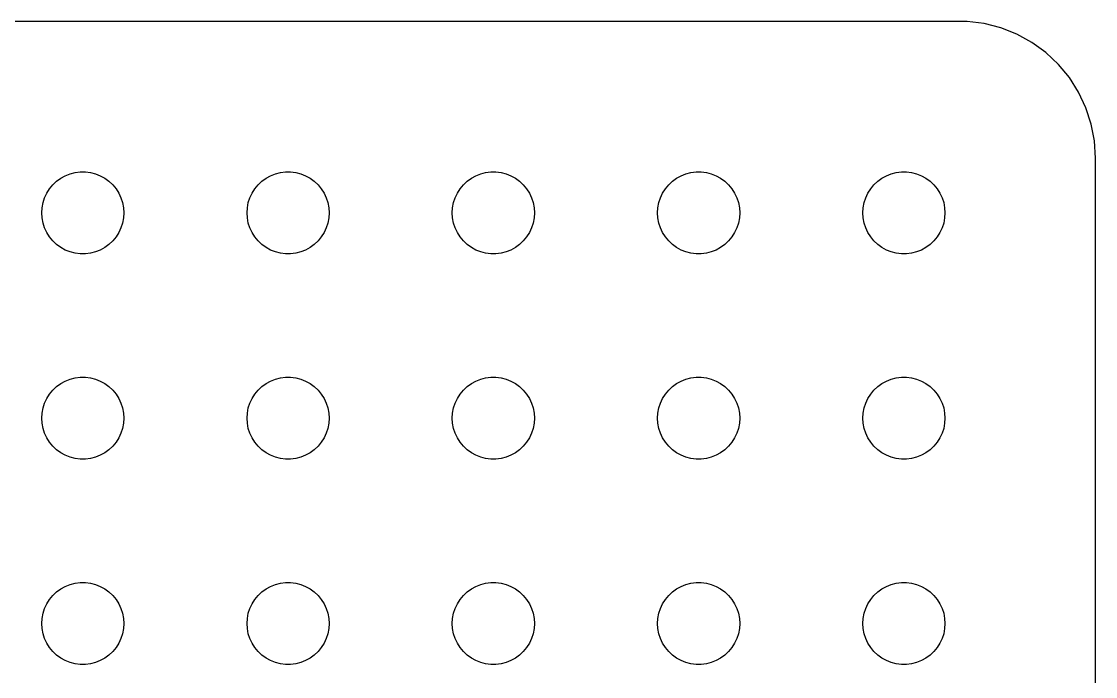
# Model space of a CAD drawing. Header units: metres. Extents: x -37 to 37, y 32 to 130.
# Drawn here: x -2.24 to 37, y 52.06 to 75.99 of the extents above; entities that cross this region are included whole.
import ezdxf

# ---------------------------------------------------------------- set-up
doc = ezdxf.new("R2010")
doc.units = ezdxf.units.M

msp = doc.modelspace()

# ---------------------------------------------------------------- linework, layer by layer
for p, q in [((32.3139, 75.9901), (-32.3139, 75.9901)), ((32.9369, 75.9114), (32.3139, 75.9901)), ((33.5451, 75.7553), (32.9369, 75.9114)), ((34.1289, 75.5241), (33.5451, 75.7553)), ((34.6791, 75.2216), (34.1289, 75.5241)), ((35.1871, 74.8526), (34.6791, 75.2216)), ((35.6448, 74.4227), (35.1871, 74.8526)), ((36.0451, 73.9389), (35.6448, 74.4227)), ((36.3815, 73.4088), (36.0451, 73.9389)), ((36.6489, 72.8406), (36.3815, 73.4088)), ((36.8429, 72.2434), (36.6489, 72.8406)), ((36.9606, 71.6267), (36.8429, 72.2434)), ((37, 71), (36.9606, 71.6267)), ((37, 37), (37, 71)), ((-0.956131, 70.1558), (-0.803726, 70.2665)), ((-0.803726, 70.2665), (-0.638657, 70.3572)), ((-0.638657, 70.3572), (-0.463516, 70.4266)), ((-0.463516, 70.4266), (-0.281067, 70.4734)), ((-0.281067, 70.4734), (-0.094177, 70.497)), ((-0.094177, 70.497), (0.094177, 70.497)), ((0.094177, 70.497), (0.281067, 70.4734)), ((0.281067, 70.4734), (0.463516, 70.4266)), ((0.463516, 70.4266), (0.638657, 70.3572)), ((0.638657, 70.3572), (0.803726, 70.2665)), ((0.803726, 70.2665), (0.956131, 70.1558)), ((6.54385, 70.1558), (6.69626, 70.2665)), ((6.69626, 70.2665), (6.86133, 70.3572)), ((6.86133, 70.3572), (7.03647, 70.4266)), ((7.03647, 70.4266), (7.21892, 70.4734)), ((7.21892, 70.4734), (7.40581, 70.497)), ((7.40581, 70.497), (7.59418, 70.497)), ((7.59418, 70.497), (7.78107, 70.4734)), ((7.78107, 70.4734), (7.96352, 70.4266)), ((7.96352, 70.4266), (8.13866, 70.3572)), ((8.13866, 70.3572), (8.30373, 70.2665)), ((8.30373, 70.2665), (8.45613, 70.1558)), ((14.0439, 70.1558), (14.1963, 70.2665)), ((14.1963, 70.2665), (14.3613, 70.3572)), ((14.3613, 70.3572), (14.5365, 70.4266)), ((14.5365, 70.4266), (14.7189, 70.4734)), ((14.7189, 70.4734), (14.9058, 70.497)), ((14.9058, 70.497), (15.0942, 70.497)), ((15.0942, 70.497), (15.2811, 70.4734)), ((15.2811, 70.4734), (15.4635, 70.4266)), ((15.4635, 70.4266), (15.6387, 70.3572)), ((15.6387, 70.3572), (15.8037, 70.2665)), ((15.8037, 70.2665), (15.9561, 70.1558)), ((21.5439, 70.1558), (21.6963, 70.2665)), ((21.6963, 70.2665), (21.8613, 70.3572)), ((21.8613, 70.3572), (22.0365, 70.4266)), ((22.0365, 70.4266), (22.2189, 70.4734)), ((22.2189, 70.4734), (22.4058, 70.497)), ((22.4058, 70.497), (22.5942, 70.497)), ((22.5942, 70.497), (22.7811, 70.4734)), ((22.7811, 70.4734), (22.9635, 70.4266)), ((22.9635, 70.4266), (23.1387, 70.3572)), ((23.1387, 70.3572), (23.3037, 70.2665)), ((23.3037, 70.2665), (23.4561, 70.1558)), ((29.0439, 70.1558), (29.1963, 70.2665)), ((29.1963, 70.2665), (29.3613, 70.3572)), ((29.3613, 70.3572), (29.5365, 70.4266)), ((29.5365, 70.4266), (29.7189, 70.4734)), ((29.7189, 70.4734), (29.9058, 70.497)), ((29.9058, 70.497), (30.0942, 70.497)), ((30.0942, 70.497), (30.2811, 70.4734)), ((30.2811, 70.4734), (30.4635, 70.4266)), ((30.4635, 70.4266), (30.6387, 70.3572)), ((30.6387, 70.3572), (30.8037, 70.2665)), ((30.8037, 70.2665), (30.9561, 70.1558)), ((-1.31445, 69.7226), (-1.21352, 69.8817)), ((-1.21352, 69.8817), (-1.09344, 70.0268)), ((-1.09344, 70.0268), (-0.956131, 70.1558)), ((0.956131, 70.1558), (1.09344, 70.0268)), ((1.09344, 70.0268), (1.21352, 69.8817)), ((1.21352, 69.8817), (1.31445, 69.7226)), ((6.18553, 69.7226), (6.28647, 69.8817)), ((6.28647, 69.8817), (6.40654, 70.0268)), ((6.40654, 70.0268), (6.54385, 70.1558)), ((8.45613, 70.1558), (8.59344, 70.0268)), ((8.59344, 70.0268), (8.71352, 69.8817)), ((8.71352, 69.8817), (8.81445, 69.7226)), ((13.6855, 69.7226), (13.7865, 69.8817)), ((13.7865, 69.8817), (13.9065, 70.0268)), ((13.9065, 70.0268), (14.0439, 70.1558)), ((15.9561, 70.1558), (16.0934, 70.0268)), ((16.0934, 70.0268), (16.2135, 69.8817)), ((16.2135, 69.8817), (16.3145, 69.7226)), ((21.1855, 69.7226), (21.2865, 69.8817)), ((21.2865, 69.8817), (21.4065, 70.0268)), ((21.4065, 70.0268), (21.5439, 70.1558)), ((23.4561, 70.1558), (23.5934, 70.0268)), ((23.5934, 70.0268), (23.7135, 69.8817)), ((23.7135, 69.8817), (23.8145, 69.7226)), ((28.6855, 69.7226), (28.7865, 69.8817)), ((28.7865, 69.8817), (28.9065, 70.0268)), ((28.9065, 70.0268), (29.0439, 70.1558)), ((30.9561, 70.1558), (31.0934, 70.0268)), ((31.0934, 70.0268), (31.2135, 69.8817)), ((31.2135, 69.8817), (31.3145, 69.7226)), ((-1.45287, 69.373), (-1.39465, 69.5522)), ((-1.39465, 69.5522), (-1.31445, 69.7226)), ((1.31445, 69.7226), (1.39465, 69.5522)), ((1.39465, 69.5522), (1.45287, 69.373)), ((6.04712, 69.373), (6.10533, 69.5522)), ((6.10533, 69.5522), (6.18553, 69.7226)), ((8.81445, 69.7226), (8.89465, 69.5522)), ((8.89465, 69.5522), (8.95287, 69.373)), ((13.5471, 69.373), (13.6053, 69.5522)), ((13.6053, 69.5522), (13.6855, 69.7226)), ((16.3145, 69.7226), (16.3947, 69.5522)), ((16.3947, 69.5522), (16.4529, 69.373)), ((21.0471, 69.373), (21.1053, 69.5522)), ((21.1053, 69.5522), (21.1855, 69.7226)), ((23.8145, 69.7226), (23.8947, 69.5522)), ((23.8947, 69.5522), (23.9529, 69.373)), ((28.5471, 69.373), (28.6053, 69.5522)), ((28.6053, 69.5522), (28.6855, 69.7226)), ((31.3145, 69.7226), (31.3947, 69.5522)), ((31.3947, 69.5522), (31.4529, 69.373)), ((-1.5, 69), (-1.48816, 69.188)), ((-1.48816, 69.188), (-1.45287, 69.373)), ((1.45287, 69.373), (1.48816, 69.188)), ((1.48816, 69.188), (1.5, 69)), ((6, 69), (6.01183, 69.188)), ((6.01183, 69.188), (6.04712, 69.373)), ((8.95287, 69.373), (8.98816, 69.188)), ((8.98816, 69.188), (9, 69)), ((13.5, 69), (13.5118, 69.188)), ((13.5118, 69.188), (13.5471, 69.373)), ((16.4529, 69.373), (16.4882, 69.188)), ((16.4882, 69.188), (16.5, 69)), ((21, 69), (21.0118, 69.188)), ((21.0118, 69.188), (21.0471, 69.373)), ((23.9529, 69.373), (23.9882, 69.188)), ((23.9882, 69.188), (24, 69)), ((28.5, 69), (28.5118, 69.188)), ((28.5118, 69.188), (28.5471, 69.373)), ((31.4529, 69.373), (31.4882, 69.188)), ((31.4882, 69.188), (31.5, 69)), ((-1.48816, 68.812), (-1.5, 69)), ((-1.45287, 68.627), (-1.48816, 68.812)), ((1.48816, 68.812), (1.45287, 68.627)), ((1.5, 69), (1.48816, 68.812)), ((6.01183, 68.812), (6, 69)), ((6.04712, 68.627), (6.01183, 68.812)), ((8.98816, 68.812), (8.95287, 68.627)), ((9, 69), (8.98816, 68.812)), ((13.5118, 68.812), (13.5, 69)), ((13.5471, 68.627), (13.5118, 68.812)), ((16.4882, 68.812), (16.4529, 68.627)), ((16.5, 69), (16.4882, 68.812)), ((21.0118, 68.812), (21, 69)), ((21.0471, 68.627), (21.0118, 68.812)), ((23.9882, 68.812), (23.9529, 68.627)), ((24, 69), (23.9882, 68.812)), ((28.5118, 68.812), (28.5, 69)), ((28.5471, 68.627), (28.5118, 68.812)), ((31.4882, 68.812), (31.4529, 68.627)), ((31.5, 69), (31.4882, 68.812)), ((-1.39465, 68.4478), (-1.45287, 68.627)), ((-1.31445, 68.2774), (-1.39465, 68.4478)), ((1.39465, 68.4478), (1.31445, 68.2774)), ((1.45287, 68.627), (1.39465, 68.4478)), ((6.10533, 68.4478), (6.04712, 68.627)), ((6.18553, 68.2774), (6.10533, 68.4478)), ((8.89465, 68.4478), (8.81445, 68.2774)), ((8.95287, 68.627), (8.89465, 68.4478)), ((13.6053, 68.4478), (13.5471, 68.627)), ((13.6855, 68.2774), (13.6053, 68.4478)), ((16.3947, 68.4478), (16.3145, 68.2774)), ((16.4529, 68.627), (16.3947, 68.4478)), ((21.1053, 68.4478), (21.0471, 68.627)), ((21.1855, 68.2774), (21.1053, 68.4478)), ((23.8947, 68.4478), (23.8145, 68.2774)), ((23.9529, 68.627), (23.8947, 68.4478)), ((28.6053, 68.4478), (28.5471, 68.627)), ((28.6855, 68.2774), (28.6053, 68.4478)), ((31.3947, 68.4478), (31.3145, 68.2774)), ((31.4529, 68.627), (31.3947, 68.4478)), ((-1.21352, 68.1183), (-1.31445, 68.2774)), ((-1.09344, 67.9732), (-1.21352, 68.1183)), ((-0.956131, 67.8442), (-1.09344, 67.9732)), ((1.09344, 67.9732), (0.956131, 67.8442)), ((1.21352, 68.1183), (1.09344, 67.9732)), ((1.31445, 68.2774), (1.21352, 68.1183)), ((6.28647, 68.1183), (6.18553, 68.2774)), ((6.40654, 67.9732), (6.28647, 68.1183)), ((6.54385, 67.8442), (6.40654, 67.9732)), ((8.59344, 67.9732), (8.45613, 67.8442)), ((8.71352, 68.1183), (8.59344, 67.9732)), ((8.81445, 68.2774), (8.71352, 68.1183)), ((13.7865, 68.1183), (13.6855, 68.2774)), ((13.9065, 67.9732), (13.7865, 68.1183)), ((14.0439, 67.8442), (13.9065, 67.9732)), ((16.0934, 67.9732), (15.9561, 67.8442)), ((16.2135, 68.1183), (16.0934, 67.9732)), ((16.3145, 68.2774), (16.2135, 68.1183)), ((21.2865, 68.1183), (21.1855, 68.2774)), ((21.4065, 67.9732), (21.2865, 68.1183)), ((21.5439, 67.8442), (21.4065, 67.9732)), ((23.5934, 67.9732), (23.4561, 67.8442)), ((23.7135, 68.1183), (23.5934, 67.9732)), ((23.8145, 68.2774), (23.7135, 68.1183)), ((28.7865, 68.1183), (28.6855, 68.2774)), ((28.9065, 67.9732), (28.7865, 68.1183)), ((29.0439, 67.8442), (28.9065, 67.9732)), ((31.0934, 67.9732), (30.9561, 67.8442)), ((31.2135, 68.1183), (31.0934, 67.9732)), ((31.3145, 68.2774), (31.2135, 68.1183)), ((-0.803726, 67.7335), (-0.956131, 67.8442)), ((-0.638657, 67.6427), (-0.803726, 67.7335)), ((-0.463516, 67.5734), (-0.638657, 67.6427)), ((-0.281067, 67.5266), (-0.463516, 67.5734)), ((-0.094177, 67.5029), (-0.281067, 67.5266)), ((0.094177, 67.5029), (-0.094177, 67.5029)), ((0.281067, 67.5266), (0.094177, 67.5029)), ((0.463516, 67.5734), (0.281067, 67.5266)), ((0.638657, 67.6427), (0.463516, 67.5734)), ((0.803726, 67.7335), (0.638657, 67.6427)), ((0.956131, 67.8442), (0.803726, 67.7335)), ((6.69626, 67.7335), (6.54385, 67.8442)), ((6.86133, 67.6427), (6.69626, 67.7335)), ((7.03647, 67.5734), (6.86133, 67.6427)), ((7.21892, 67.5266), (7.03647, 67.5734)), ((7.40581, 67.5029), (7.21892, 67.5266)), ((7.59418, 67.5029), (7.40581, 67.5029)), ((7.78107, 67.5266), (7.59418, 67.5029)), ((7.96352, 67.5734), (7.78107, 67.5266)), ((8.13866, 67.6427), (7.96352, 67.5734)), ((8.30373, 67.7335), (8.13866, 67.6427)), ((8.45613, 67.8442), (8.30373, 67.7335)), ((14.1963, 67.7335), (14.0439, 67.8442)), ((14.3613, 67.6427), (14.1963, 67.7335)), ((14.5365, 67.5734), (14.3613, 67.6427)), ((14.7189, 67.5266), (14.5365, 67.5734)), ((14.9058, 67.5029), (14.7189, 67.5266)), ((15.0942, 67.5029), (14.9058, 67.5029)), ((15.2811, 67.5266), (15.0942, 67.5029)), ((15.4635, 67.5734), (15.2811, 67.5266)), ((15.6387, 67.6427), (15.4635, 67.5734)), ((15.8037, 67.7335), (15.6387, 67.6427)), ((15.9561, 67.8442), (15.8037, 67.7335)), ((21.6963, 67.7335), (21.5439, 67.8442)), ((21.8613, 67.6427), (21.6963, 67.7335)), ((22.0365, 67.5734), (21.8613, 67.6427)), ((22.2189, 67.5266), (22.0365, 67.5734)), ((22.4058, 67.5029), (22.2189, 67.5266)), ((22.5942, 67.5029), (22.4058, 67.5029)), ((22.7811, 67.5266), (22.5942, 67.5029)), ((22.9635, 67.5734), (22.7811, 67.5266)), ((23.1387, 67.6427), (22.9635, 67.5734)), ((23.3037, 67.7335), (23.1387, 67.6427)), ((23.4561, 67.8442), (23.3037, 67.7335)), ((29.1963, 67.7335), (29.0439, 67.8442)), ((29.3613, 67.6427), (29.1963, 67.7335)), ((29.5365, 67.5734), (29.3613, 67.6427)), ((29.7189, 67.5266), (29.5365, 67.5734)), ((29.9058, 67.5029), (29.7189, 67.5266)), ((30.0942, 67.5029), (29.9058, 67.5029)), ((30.2811, 67.5266), (30.0942, 67.5029)), ((30.4635, 67.5734), (30.2811, 67.5266)), ((30.6387, 67.6427), (30.4635, 67.5734)), ((30.8037, 67.7335), (30.6387, 67.6427)), ((30.9561, 67.8442), (30.8037, 67.7335)), ((-0.803726, 62.7665), (-0.638657, 62.8572)), ((-0.638657, 62.8572), (-0.463516, 62.9266)), ((-0.463516, 62.9266), (-0.281067, 62.9734)), ((-0.281067, 62.9734), (-0.094177, 62.997)), ((-0.094177, 62.997), (0.094177, 62.997)), ((0.094177, 62.997), (0.281067, 62.9734)), ((0.281067, 62.9734), (0.463516, 62.9266)), ((0.463516, 62.9266), (0.638657, 62.8572)), ((0.638657, 62.8572), (0.803726, 62.7665)), ((6.69626, 62.7665), (6.86133, 62.8572)), ((6.86133, 62.8572), (7.03647, 62.9266)), ((7.03647, 62.9266), (7.21892, 62.9734)), ((7.21892, 62.9734), (7.40581, 62.997)), ((7.40581, 62.997), (7.59418, 62.997)), ((7.59418, 62.997), (7.78107, 62.9734)), ((7.78107, 62.9734), (7.96352, 62.9266)), ((7.96352, 62.9266), (8.13866, 62.8572)), ((8.13866, 62.8572), (8.30373, 62.7665)), ((14.1963, 62.7665), (14.3613, 62.8572)), ((14.3613, 62.8572), (14.5365, 62.9266)), ((14.5365, 62.9266), (14.7189, 62.9734)), ((14.7189, 62.9734), (14.9058, 62.997)), ((14.9058, 62.997), (15.0942, 62.997)), ((15.0942, 62.997), (15.2811, 62.9734)), ((15.2811, 62.9734), (15.4635, 62.9266)), ((15.4635, 62.9266), (15.6387, 62.8572)), ((15.6387, 62.8572), (15.8037, 62.7665)), ((21.6963, 62.7665), (21.8613, 62.8572)), ((21.8613, 62.8572), (22.0365, 62.9266)), ((22.0365, 62.9266), (22.2189, 62.9734)), ((22.2189, 62.9734), (22.4058, 62.997)), ((22.4058, 62.997), (22.5942, 62.997)), ((22.5942, 62.997), (22.7811, 62.9734)), ((22.7811, 62.9734), (22.9635, 62.9266)), ((22.9635, 62.9266), (23.1387, 62.8572)), ((23.1387, 62.8572), (23.3037, 62.7665)), ((29.1963, 62.7665), (29.3613, 62.8572)), ((29.3613, 62.8572), (29.5365, 62.9266)), ((29.5365, 62.9266), (29.7189, 62.9734)), ((29.7189, 62.9734), (29.9058, 62.997)), ((29.9058, 62.997), (30.0942, 62.997)), ((30.0942, 62.997), (30.2811, 62.9734)), ((30.2811, 62.9734), (30.4635, 62.9266)), ((30.4635, 62.9266), (30.6387, 62.8572)), ((30.6387, 62.8572), (30.8037, 62.7665)), ((-1.21352, 62.3817), (-1.09344, 62.5268)), ((-1.09344, 62.5268), (-0.956131, 62.6558)), ((-0.956131, 62.6558), (-0.803726, 62.7665)), ((0.803726, 62.7665), (0.956131, 62.6558)), ((0.956131, 62.6558), (1.09344, 62.5268)), ((1.09344, 62.5268), (1.21352, 62.3817)), ((6.28647, 62.3817), (6.40654, 62.5268)), ((6.40654, 62.5268), (6.54385, 62.6558)), ((6.54385, 62.6558), (6.69626, 62.7665)), ((8.30373, 62.7665), (8.45613, 62.6558)), ((8.45613, 62.6558), (8.59344, 62.5268)), ((8.59344, 62.5268), (8.71352, 62.3817)), ((13.7865, 62.3817), (13.9065, 62.5268)), ((13.9065, 62.5268), (14.0439, 62.6558)), ((14.0439, 62.6558), (14.1963, 62.7665)), ((15.8037, 62.7665), (15.9561, 62.6558)), ((15.9561, 62.6558), (16.0934, 62.5268)), ((16.0934, 62.5268), (16.2135, 62.3817)), ((21.2865, 62.3817), (21.4065, 62.5268)), ((21.4065, 62.5268), (21.5439, 62.6558)), ((21.5439, 62.6558), (21.6963, 62.7665)), ((23.3037, 62.7665), (23.4561, 62.6558)), ((23.4561, 62.6558), (23.5934, 62.5268)), ((23.5934, 62.5268), (23.7135, 62.3817)), ((28.7865, 62.3817), (28.9065, 62.5268)), ((28.9065, 62.5268), (29.0439, 62.6558)), ((29.0439, 62.6558), (29.1963, 62.7665)), ((30.8037, 62.7665), (30.9561, 62.6558)), ((30.9561, 62.6558), (31.0934, 62.5268)), ((31.0934, 62.5268), (31.2135, 62.3817)), ((-1.45287, 61.873), (-1.39465, 62.0522)), ((-1.39465, 62.0522), (-1.31445, 62.2226)), ((-1.31445, 62.2226), (-1.21352, 62.3817)), ((1.21352, 62.3817), (1.31445, 62.2226)), ((1.31445, 62.2226), (1.39465, 62.0522)), ((1.39465, 62.0522), (1.45287, 61.873)), ((6.04712, 61.873), (6.10533, 62.0522)), ((6.10533, 62.0522), (6.18553, 62.2226)), ((6.18553, 62.2226), (6.28647, 62.3817)), ((8.71352, 62.3817), (8.81445, 62.2226)), ((8.81445, 62.2226), (8.89465, 62.0522)), ((8.89465, 62.0522), (8.95287, 61.873)), ((13.5471, 61.873), (13.6053, 62.0522)), ((13.6053, 62.0522), (13.6855, 62.2226)), ((13.6855, 62.2226), (13.7865, 62.3817)), ((16.2135, 62.3817), (16.3145, 62.2226)), ((16.3145, 62.2226), (16.3947, 62.0522)), ((16.3947, 62.0522), (16.4529, 61.873)), ((21.0471, 61.873), (21.1053, 62.0522)), ((21.1053, 62.0522), (21.1855, 62.2226)), ((21.1855, 62.2226), (21.2865, 62.3817)), ((23.7135, 62.3817), (23.8145, 62.2226)), ((23.8145, 62.2226), (23.8947, 62.0522)), ((23.8947, 62.0522), (23.9529, 61.873)), ((28.5471, 61.873), (28.6053, 62.0522)), ((28.6053, 62.0522), (28.6855, 62.2226)), ((28.6855, 62.2226), (28.7865, 62.3817)), ((31.2135, 62.3817), (31.3145, 62.2226)), ((31.3145, 62.2226), (31.3947, 62.0522)), ((31.3947, 62.0522), (31.4529, 61.873)), ((-1.5, 61.5), (-1.48816, 61.688)), ((-1.48816, 61.688), (-1.45287, 61.873)), ((1.45287, 61.873), (1.48816, 61.688)), ((1.48816, 61.688), (1.5, 61.5)), ((6, 61.5), (6.01183, 61.688)), ((6.01183, 61.688), (6.04712, 61.873)), ((8.95287, 61.873), (8.98816, 61.688)), ((8.98816, 61.688), (9, 61.5)), ((13.5, 61.5), (13.5118, 61.688)), ((13.5118, 61.688), (13.5471, 61.873)), ((16.4529, 61.873), (16.4882, 61.688)), ((16.4882, 61.688), (16.5, 61.5)), ((21, 61.5), (21.0118, 61.688)), ((21.0118, 61.688), (21.0471, 61.873)), ((23.9529, 61.873), (23.9882, 61.688)), ((23.9882, 61.688), (24, 61.5)), ((28.5, 61.5), (28.5118, 61.688)), ((28.5118, 61.688), (28.5471, 61.873)), ((31.4529, 61.873), (31.4882, 61.688)), ((31.4882, 61.688), (31.5, 61.5)), ((-1.48816, 61.312), (-1.5, 61.5)), ((-1.45287, 61.127), (-1.48816, 61.312)), ((1.48816, 61.312), (1.45287, 61.127)), ((1.5, 61.5), (1.48816, 61.312)), ((6.01183, 61.312), (6, 61.5)), ((6.04712, 61.127), (6.01183, 61.312)), ((8.98816, 61.312), (8.95287, 61.127)), ((9, 61.5), (8.98816, 61.312)), ((13.5118, 61.312), (13.5, 61.5)), ((13.5471, 61.127), (13.5118, 61.312)), ((16.4882, 61.312), (16.4529, 61.127)), ((16.5, 61.5), (16.4882, 61.312)), ((21.0118, 61.312), (21, 61.5)), ((21.0471, 61.127), (21.0118, 61.312)), ((23.9882, 61.312), (23.9529, 61.127)), ((24, 61.5), (23.9882, 61.312)), ((28.5118, 61.312), (28.5, 61.5)), ((28.5471, 61.127), (28.5118, 61.312)), ((31.4882, 61.312), (31.4529, 61.127)), ((31.5, 61.5), (31.4882, 61.312)), ((-1.39465, 60.9478), (-1.45287, 61.127)), ((-1.31445, 60.7774), (-1.39465, 60.9478)), ((1.39465, 60.9478), (1.31445, 60.7774)), ((1.45287, 61.127), (1.39465, 60.9478)), ((6.10533, 60.9478), (6.04712, 61.127)), ((6.18553, 60.7774), (6.10533, 60.9478)), ((8.89465, 60.9478), (8.81445, 60.7774)), ((8.95287, 61.127), (8.89465, 60.9478)), ((13.6053, 60.9478), (13.5471, 61.127)), ((13.6855, 60.7774), (13.6053, 60.9478)), ((16.3947, 60.9478), (16.3145, 60.7774)), ((16.4529, 61.127), (16.3947, 60.9478)), ((21.1053, 60.9478), (21.0471, 61.127)), ((21.1855, 60.7774), (21.1053, 60.9478)), ((23.8947, 60.9478), (23.8145, 60.7774)), ((23.9529, 61.127), (23.8947, 60.9478)), ((28.6053, 60.9478), (28.5471, 61.127)), ((28.6855, 60.7774), (28.6053, 60.9478)), ((31.3947, 60.9478), (31.3145, 60.7774)), ((31.4529, 61.127), (31.3947, 60.9478)), ((-1.21352, 60.6183), (-1.31445, 60.7774)), ((-1.09344, 60.4732), (-1.21352, 60.6183)), ((-0.956131, 60.3442), (-1.09344, 60.4732)), ((1.09344, 60.4732), (0.956131, 60.3442)), ((1.21352, 60.6183), (1.09344, 60.4732)), ((1.31445, 60.7774), (1.21352, 60.6183)), ((6.28647, 60.6183), (6.18553, 60.7774)), ((6.40654, 60.4732), (6.28647, 60.6183)), ((6.54385, 60.3442), (6.40654, 60.4732)), ((8.59344, 60.4732), (8.45613, 60.3442)), ((8.71352, 60.6183), (8.59344, 60.4732)), ((8.81445, 60.7774), (8.71352, 60.6183)), ((13.7865, 60.6183), (13.6855, 60.7774)), ((13.9065, 60.4732), (13.7865, 60.6183)), ((14.0439, 60.3442), (13.9065, 60.4732)), ((16.0934, 60.4732), (15.9561, 60.3442)), ((16.2135, 60.6183), (16.0934, 60.4732)), ((16.3145, 60.7774), (16.2135, 60.6183)), ((21.2865, 60.6183), (21.1855, 60.7774)), ((21.4065, 60.4732), (21.2865, 60.6183)), ((21.5439, 60.3442), (21.4065, 60.4732)), ((23.5934, 60.4732), (23.4561, 60.3442)), ((23.7135, 60.6183), (23.5934, 60.4732)), ((23.8145, 60.7774), (23.7135, 60.6183)), ((28.7865, 60.6183), (28.6855, 60.7774)), ((28.9065, 60.4732), (28.7865, 60.6183)), ((29.0439, 60.3442), (28.9065, 60.4732)), ((31.0934, 60.4732), (30.9561, 60.3442)), ((31.2135, 60.6183), (31.0934, 60.4732)), ((31.3145, 60.7774), (31.2135, 60.6183)), ((-0.803726, 60.2335), (-0.956131, 60.3442)), ((-0.638657, 60.1427), (-0.803726, 60.2335)), ((-0.463516, 60.0734), (-0.638657, 60.1427)), ((-0.281067, 60.0266), (-0.463516, 60.0734)), ((0.463516, 60.0734), (0.281067, 60.0266)), ((0.638657, 60.1427), (0.463516, 60.0734)), ((0.803726, 60.2335), (0.638657, 60.1427)), ((0.956131, 60.3442), (0.803726, 60.2335)), ((6.69626, 60.2335), (6.54385, 60.3442)), ((6.86133, 60.1427), (6.69626, 60.2335)), ((7.03647, 60.0734), (6.86133, 60.1427)), ((7.21892, 60.0266), (7.03647, 60.0734)), ((7.96352, 60.0734), (7.78107, 60.0266)), ((8.13866, 60.1427), (7.96352, 60.0734)), ((8.30373, 60.2335), (8.13866, 60.1427)), ((8.45613, 60.3442), (8.30373, 60.2335)), ((14.1963, 60.2335), (14.0439, 60.3442)), ((14.3613, 60.1427), (14.1963, 60.2335)), ((14.5365, 60.0734), (14.3613, 60.1427)), ((14.7189, 60.0266), (14.5365, 60.0734)), ((15.4635, 60.0734), (15.2811, 60.0266)), ((15.6387, 60.1427), (15.4635, 60.0734)), ((15.8037, 60.2335), (15.6387, 60.1427)), ((15.9561, 60.3442), (15.8037, 60.2335)), ((21.6963, 60.2335), (21.5439, 60.3442)), ((21.8613, 60.1427), (21.6963, 60.2335)), ((22.0365, 60.0734), (21.8613, 60.1427)), ((22.2189, 60.0266), (22.0365, 60.0734)), ((22.9635, 60.0734), (22.7811, 60.0266)), ((23.1387, 60.1427), (22.9635, 60.0734)), ((23.3037, 60.2335), (23.1387, 60.1427)), ((23.4561, 60.3442), (23.3037, 60.2335)), ((29.1963, 60.2335), (29.0439, 60.3442)), ((29.3613, 60.1427), (29.1963, 60.2335)), ((29.5365, 60.0734), (29.3613, 60.1427)), ((29.7189, 60.0266), (29.5365, 60.0734)), ((30.4635, 60.0734), (30.2811, 60.0266)), ((30.6387, 60.1427), (30.4635, 60.0734)), ((30.8037, 60.2335), (30.6387, 60.1427)), ((30.9561, 60.3442), (30.8037, 60.2335)), ((-0.094177, 60.0029), (-0.281067, 60.0266)), ((0.094177, 60.0029), (-0.094177, 60.0029)), ((0.281067, 60.0266), (0.094177, 60.0029)), ((7.40581, 60.0029), (7.21892, 60.0266)), ((7.59418, 60.0029), (7.40581, 60.0029)), ((7.78107, 60.0266), (7.59418, 60.0029)), ((14.9058, 60.0029), (14.7189, 60.0266)), ((15.0942, 60.0029), (14.9058, 60.0029)), ((15.2811, 60.0266), (15.0942, 60.0029)), ((22.4058, 60.0029), (22.2189, 60.0266)), ((22.5942, 60.0029), (22.4058, 60.0029)), ((22.7811, 60.0266), (22.5942, 60.0029)), ((29.9058, 60.0029), (29.7189, 60.0266)), ((30.0942, 60.0029), (29.9058, 60.0029)), ((30.2811, 60.0266), (30.0942, 60.0029)), ((-0.803726, 55.2665), (-0.638657, 55.3572)), ((-0.638657, 55.3572), (-0.463516, 55.4266)), ((-0.463516, 55.4266), (-0.281067, 55.4734)), ((-0.281067, 55.4734), (-0.094177, 55.497)), ((-0.094177, 55.497), (0.094177, 55.497)), ((0.094177, 55.497), (0.281067, 55.4734)), ((0.281067, 55.4734), (0.463516, 55.4266)), ((0.463516, 55.4266), (0.638657, 55.3572)), ((0.638657, 55.3572), (0.803726, 55.2665)), ((6.69626, 55.2665), (6.86133, 55.3572)), ((6.86133, 55.3572), (7.03647, 55.4266)), ((7.03647, 55.4266), (7.21892, 55.4734)), ((7.21892, 55.4734), (7.40581, 55.497)), ((7.40581, 55.497), (7.59418, 55.497)), ((7.59418, 55.497), (7.78107, 55.4734)), ((7.78107, 55.4734), (7.96352, 55.4266)), ((7.96352, 55.4266), (8.13866, 55.3572)), ((8.13866, 55.3572), (8.30373, 55.2665)), ((14.1963, 55.2665), (14.3613, 55.3572)), ((14.3613, 55.3572), (14.5365, 55.4266)), ((14.5365, 55.4266), (14.7189, 55.4734)), ((14.7189, 55.4734), (14.9058, 55.497)), ((14.9058, 55.497), (15.0942, 55.497)), ((15.0942, 55.497), (15.2811, 55.4734)), ((15.2811, 55.4734), (15.4635, 55.4266)), ((15.4635, 55.4266), (15.6387, 55.3572)), ((15.6387, 55.3572), (15.8037, 55.2665)), ((21.6963, 55.2665), (21.8613, 55.3572)), ((21.8613, 55.3572), (22.0365, 55.4266)), ((22.0365, 55.4266), (22.2189, 55.4734)), ((22.2189, 55.4734), (22.4058, 55.497)), ((22.4058, 55.497), (22.5942, 55.497)), ((22.5942, 55.497), (22.7811, 55.4734)), ((22.7811, 55.4734), (22.9635, 55.4266)), ((22.9635, 55.4266), (23.1387, 55.3572)), ((23.1387, 55.3572), (23.3037, 55.2665)), ((29.1963, 55.2665), (29.3613, 55.3572)), ((29.3613, 55.3572), (29.5365, 55.4266)), ((29.5365, 55.4266), (29.7189, 55.4734)), ((29.7189, 55.4734), (29.9058, 55.497)), ((29.9058, 55.497), (30.0942, 55.497)), ((30.0942, 55.497), (30.2811, 55.4734)), ((30.2811, 55.4734), (30.4635, 55.4266)), ((30.4635, 55.4266), (30.6387, 55.3572)), ((30.6387, 55.3572), (30.8037, 55.2665)), ((-1.21352, 54.8817), (-1.09344, 55.0268)), ((-1.09344, 55.0268), (-0.956131, 55.1558)), ((-0.956131, 55.1558), (-0.803726, 55.2665)), ((0.803726, 55.2665), (0.956131, 55.1558)), ((0.956131, 55.1558), (1.09344, 55.0268)), ((1.09344, 55.0268), (1.21352, 54.8817)), ((6.28647, 54.8817), (6.40654, 55.0268)), ((6.40654, 55.0268), (6.54385, 55.1558)), ((6.54385, 55.1558), (6.69626, 55.2665)), ((8.30373, 55.2665), (8.45613, 55.1558)), ((8.45613, 55.1558), (8.59344, 55.0268)), ((8.59344, 55.0268), (8.71352, 54.8817)), ((13.7865, 54.8817), (13.9065, 55.0268)), ((13.9065, 55.0268), (14.0439, 55.1558)), ((14.0439, 55.1558), (14.1963, 55.2665)), ((15.8037, 55.2665), (15.9561, 55.1558)), ((15.9561, 55.1558), (16.0934, 55.0268)), ((16.0934, 55.0268), (16.2135, 54.8817)), ((21.2865, 54.8817), (21.4065, 55.0268)), ((21.4065, 55.0268), (21.5439, 55.1558)), ((21.5439, 55.1558), (21.6963, 55.2665)), ((23.3037, 55.2665), (23.4561, 55.1558)), ((23.4561, 55.1558), (23.5934, 55.0268)), ((23.5934, 55.0268), (23.7135, 54.8817)), ((28.7865, 54.8817), (28.9065, 55.0268)), ((28.9065, 55.0268), (29.0439, 55.1558)), ((29.0439, 55.1558), (29.1963, 55.2665)), ((30.8037, 55.2665), (30.9561, 55.1558)), ((30.9561, 55.1558), (31.0934, 55.0268)), ((31.0934, 55.0268), (31.2135, 54.8817)), ((-1.45287, 54.373), (-1.39465, 54.5522)), ((-1.39465, 54.5522), (-1.31445, 54.7226)), ((-1.31445, 54.7226), (-1.21352, 54.8817)), ((1.21352, 54.8817), (1.31445, 54.7226)), ((1.31445, 54.7226), (1.39465, 54.5522)), ((1.39465, 54.5522), (1.45287, 54.373)), ((6.04712, 54.373), (6.10533, 54.5522)), ((6.10533, 54.5522), (6.18553, 54.7226)), ((6.18553, 54.7226), (6.28647, 54.8817)), ((8.71352, 54.8817), (8.81445, 54.7226)), ((8.81445, 54.7226), (8.89465, 54.5522)), ((8.89465, 54.5522), (8.95287, 54.373)), ((13.5471, 54.373), (13.6053, 54.5522)), ((13.6053, 54.5522), (13.6855, 54.7226)), ((13.6855, 54.7226), (13.7865, 54.8817)), ((16.2135, 54.8817), (16.3145, 54.7226)), ((16.3145, 54.7226), (16.3947, 54.5522)), ((16.3947, 54.5522), (16.4529, 54.373)), ((21.0471, 54.373), (21.1053, 54.5522)), ((21.1053, 54.5522), (21.1855, 54.7226)), ((21.1855, 54.7226), (21.2865, 54.8817)), ((23.7135, 54.8817), (23.8145, 54.7226)), ((23.8145, 54.7226), (23.8947, 54.5522)), ((23.8947, 54.5522), (23.9529, 54.373)), ((28.5471, 54.373), (28.6053, 54.5522)), ((28.6053, 54.5522), (28.6855, 54.7226)), ((28.6855, 54.7226), (28.7865, 54.8817)), ((31.2135, 54.8817), (31.3145, 54.7226)), ((31.3145, 54.7226), (31.3947, 54.5522)), ((31.3947, 54.5522), (31.4529, 54.373)), ((-1.5, 54), (-1.48816, 54.188)), ((-1.48816, 54.188), (-1.45287, 54.373)), ((1.45287, 54.373), (1.48816, 54.188)), ((1.48816, 54.188), (1.5, 54)), ((6, 54), (6.01183, 54.188)), ((6.01183, 54.188), (6.04712, 54.373)), ((8.95287, 54.373), (8.98816, 54.188)), ((8.98816, 54.188), (9, 54)), ((13.5, 54), (13.5118, 54.188)), ((13.5118, 54.188), (13.5471, 54.373)), ((16.4529, 54.373), (16.4882, 54.188)), ((16.4882, 54.188), (16.5, 54)), ((21, 54), (21.0118, 54.188)), ((21.0118, 54.188), (21.0471, 54.373)), ((23.9529, 54.373), (23.9882, 54.188)), ((23.9882, 54.188), (24, 54)), ((28.5, 54), (28.5118, 54.188)), ((28.5118, 54.188), (28.5471, 54.373)), ((31.4529, 54.373), (31.4882, 54.188)), ((31.4882, 54.188), (31.5, 54)), ((-1.48816, 53.812), (-1.5, 54)), ((-1.45287, 53.627), (-1.48816, 53.812)), ((1.48816, 53.812), (1.45287, 53.627)), ((1.5, 54), (1.48816, 53.812)), ((6.01183, 53.812), (6, 54)), ((6.04712, 53.627), (6.01183, 53.812)), ((8.98816, 53.812), (8.95287, 53.627)), ((9, 54), (8.98816, 53.812)), ((13.5118, 53.812), (13.5, 54)), ((13.5471, 53.627), (13.5118, 53.812)), ((16.4882, 53.812), (16.4529, 53.627)), ((16.5, 54), (16.4882, 53.812)), ((21.0118, 53.812), (21, 54)), ((21.0471, 53.627), (21.0118, 53.812)), ((23.9882, 53.812), (23.9529, 53.627)), ((24, 54), (23.9882, 53.812)), ((28.5118, 53.812), (28.5, 54)), ((28.5471, 53.627), (28.5118, 53.812)), ((31.4882, 53.812), (31.4529, 53.627)), ((31.5, 54), (31.4882, 53.812)), ((-1.39465, 53.4478), (-1.45287, 53.627)), ((-1.31445, 53.2774), (-1.39465, 53.4478)), ((1.39465, 53.4478), (1.31445, 53.2774)), ((1.45287, 53.627), (1.39465, 53.4478)), ((6.10533, 53.4478), (6.04712, 53.627)), ((6.18553, 53.2774), (6.10533, 53.4478)), ((8.89465, 53.4478), (8.81445, 53.2774)), ((8.95287, 53.627), (8.89465, 53.4478)), ((13.6053, 53.4478), (13.5471, 53.627)), ((13.6855, 53.2774), (13.6053, 53.4478)), ((16.3947, 53.4478), (16.3145, 53.2774)), ((16.4529, 53.627), (16.3947, 53.4478)), ((21.1053, 53.4478), (21.0471, 53.627)), ((21.1855, 53.2774), (21.1053, 53.4478)), ((23.8947, 53.4478), (23.8145, 53.2774)), ((23.9529, 53.627), (23.8947, 53.4478)), ((28.6053, 53.4478), (28.5471, 53.627)), ((28.6855, 53.2774), (28.6053, 53.4478)), ((31.3947, 53.4478), (31.3145, 53.2774)), ((31.4529, 53.627), (31.3947, 53.4478)), ((-1.21352, 53.1183), (-1.31445, 53.2774)), ((-1.09344, 52.9732), (-1.21352, 53.1183)), ((1.21352, 53.1183), (1.09344, 52.9732)), ((1.31445, 53.2774), (1.21352, 53.1183)), ((6.28647, 53.1183), (6.18553, 53.2774)), ((6.40654, 52.9732), (6.28647, 53.1183)), ((8.71352, 53.1183), (8.59344, 52.9732)), ((8.81445, 53.2774), (8.71352, 53.1183)), ((13.7865, 53.1183), (13.6855, 53.2774)), ((13.9065, 52.9732), (13.7865, 53.1183)), ((16.2135, 53.1183), (16.0934, 52.9732)), ((16.3145, 53.2774), (16.2135, 53.1183)), ((21.2865, 53.1183), (21.1855, 53.2774)), ((21.4065, 52.9732), (21.2865, 53.1183)), ((23.7135, 53.1183), (23.5934, 52.9732)), ((23.8145, 53.2774), (23.7135, 53.1183)), ((28.7865, 53.1183), (28.6855, 53.2774)), ((28.9065, 52.9732), (28.7865, 53.1183)), ((31.2135, 53.1183), (31.0934, 52.9732)), ((31.3145, 53.2774), (31.2135, 53.1183)), ((-0.956131, 52.8442), (-1.09344, 52.9732)), ((-0.803726, 52.7335), (-0.956131, 52.8442)), ((-0.638657, 52.6428), (-0.803726, 52.7335)), ((-0.463516, 52.5734), (-0.638657, 52.6428)), ((0.638657, 52.6428), (0.463516, 52.5734)), ((0.803726, 52.7335), (0.638657, 52.6428)), ((0.956131, 52.8442), (0.803726, 52.7335)), ((1.09344, 52.9732), (0.956131, 52.8442)), ((6.54385, 52.8442), (6.40654, 52.9732)), ((6.69626, 52.7335), (6.54385, 52.8442)), ((6.86133, 52.6428), (6.69626, 52.7335)), ((7.03647, 52.5734), (6.86133, 52.6428)), ((8.13866, 52.6428), (7.96352, 52.5734)), ((8.30373, 52.7335), (8.13866, 52.6428)), ((8.45613, 52.8442), (8.30373, 52.7335)), ((8.59344, 52.9732), (8.45613, 52.8442)), ((14.0439, 52.8442), (13.9065, 52.9732)), ((14.1963, 52.7335), (14.0439, 52.8442)), ((14.3613, 52.6428), (14.1963, 52.7335)), ((14.5365, 52.5734), (14.3613, 52.6428)), ((15.6387, 52.6428), (15.4635, 52.5734)), ((15.8037, 52.7335), (15.6387, 52.6428)), ((15.9561, 52.8442), (15.8037, 52.7335)), ((16.0934, 52.9732), (15.9561, 52.8442)), ((21.5439, 52.8442), (21.4065, 52.9732)), ((21.6963, 52.7335), (21.5439, 52.8442)), ((21.8613, 52.6428), (21.6963, 52.7335)), ((22.0365, 52.5734), (21.8613, 52.6428)), ((23.1387, 52.6428), (22.9635, 52.5734)), ((23.3037, 52.7335), (23.1387, 52.6428)), ((23.4561, 52.8442), (23.3037, 52.7335)), ((23.5934, 52.9732), (23.4561, 52.8442)), ((29.0439, 52.8442), (28.9065, 52.9732)), ((29.1963, 52.7335), (29.0439, 52.8442)), ((29.3613, 52.6428), (29.1963, 52.7335)), ((29.5365, 52.5734), (29.3613, 52.6428)), ((30.6387, 52.6428), (30.4635, 52.5734)), ((30.8037, 52.7335), (30.6387, 52.6428)), ((30.9561, 52.8442), (30.8037, 52.7335)), ((31.0934, 52.9732), (30.9561, 52.8442)), ((-0.281067, 52.5266), (-0.463516, 52.5734)), ((-0.094177, 52.503), (-0.281067, 52.5266)), ((0.094177, 52.503), (-0.094177, 52.503)), ((0.281067, 52.5266), (0.094177, 52.503)), ((0.463516, 52.5734), (0.281067, 52.5266)), ((7.21892, 52.5266), (7.03647, 52.5734)), ((7.40581, 52.503), (7.21892, 52.5266)), ((7.59418, 52.503), (7.40581, 52.503)), ((7.78107, 52.5266), (7.59418, 52.503)), ((7.96352, 52.5734), (7.78107, 52.5266)), ((14.7189, 52.5266), (14.5365, 52.5734)), ((14.9058, 52.503), (14.7189, 52.5266)), ((15.0942, 52.503), (14.9058, 52.503)), ((15.2811, 52.5266), (15.0942, 52.503)), ((15.4635, 52.5734), (15.2811, 52.5266)), ((22.2189, 52.5266), (22.0365, 52.5734)), ((22.4058, 52.503), (22.2189, 52.5266)), ((22.5942, 52.503), (22.4058, 52.503)), ((22.7811, 52.5266), (22.5942, 52.503)), ((22.9635, 52.5734), (22.7811, 52.5266)), ((29.7189, 52.5266), (29.5365, 52.5734)), ((29.9058, 52.503), (29.7189, 52.5266)), ((30.0942, 52.503), (29.9058, 52.503)), ((30.2811, 52.5266), (30.0942, 52.503)), ((30.4635, 52.5734), (30.2811, 52.5266))]:
    msp.add_line(p, q)

doc.saveas('drawing.dxf')
